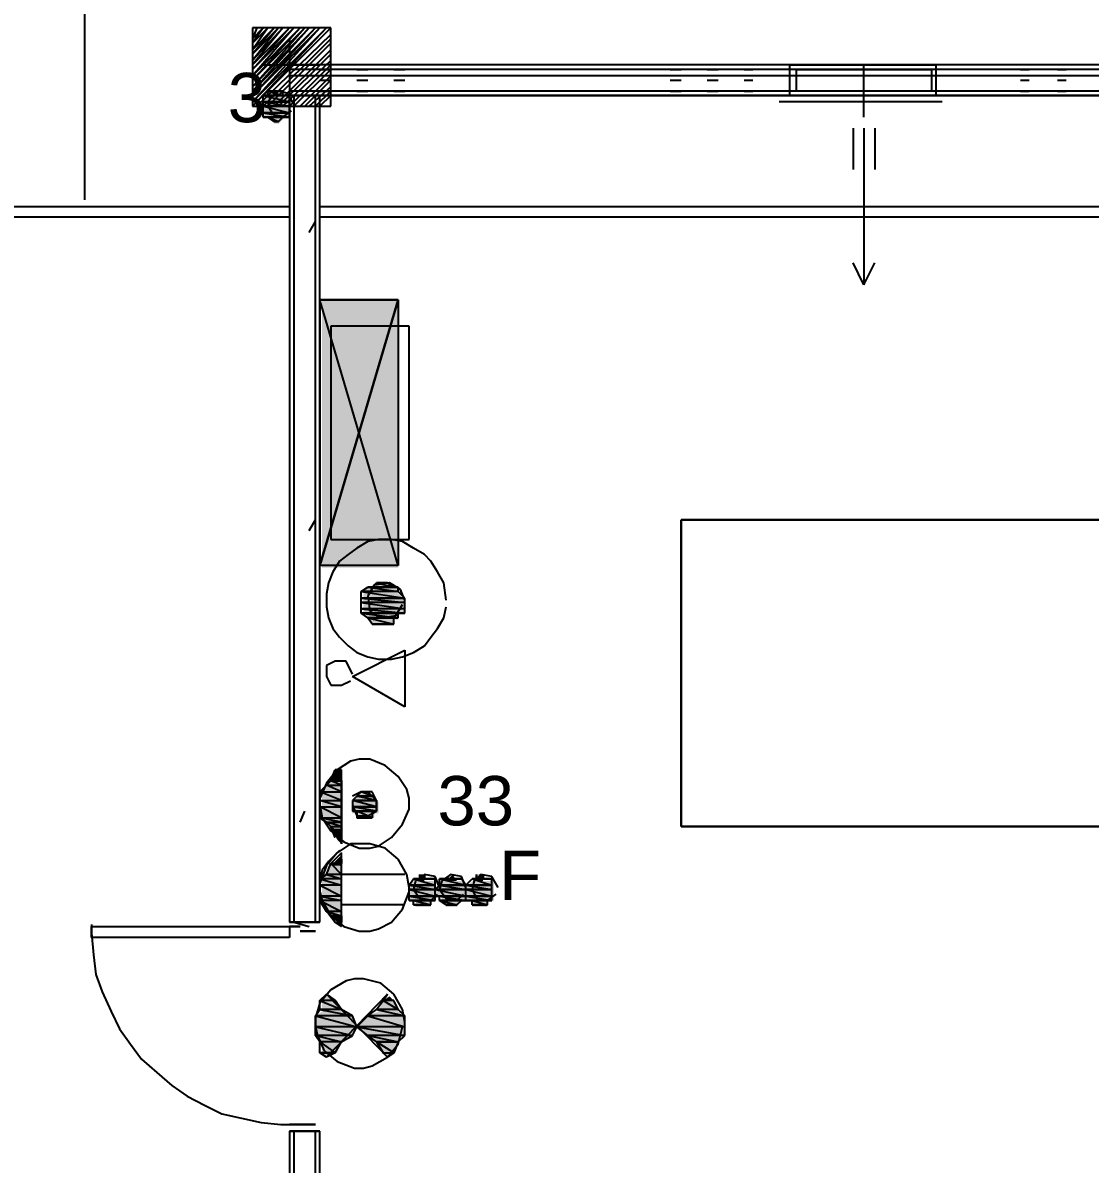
# Model space of a CAD drawing. Header units: millimetres. Extents: x 5 to 415, y 48 to 251.
# Drawn here: x 264.24 to 272.89, y 94.56 to 103.81 of the extents above; entities that cross this region are included whole.
import ezdxf

# ---------------------------------------------------------------- set-up
doc = ezdxf.new("R2010")
doc.units = ezdxf.units.MM
for name, color, linetype in [('H', 7, 'Continuous'), ('P', 7, 'Continuous'), ('T', 7, 'Continuous')]:
    doc.layers.add(name, color=color, linetype=linetype)

msp = doc.modelspace()

# ---------------------------------------------------------------- hatches: boundary and pattern name
at = {"layer": 'H', "linetype": 'Continuous'}
for points in [[(266.224, 103.205), (266.224, 103.258), (266.365, 103.258), (266.365, 103.205), (266.224, 103.205)], [(266.188, 103.17), (266.188, 103.205), (266.4, 103.205), (266.4, 103.17), (266.188, 103.17)], [(266.188, 103.135), (266.188, 103.17), (266.4, 103.17), (266.4, 103.135), (266.188, 103.135)], [(266.188, 103.082), (266.188, 103.135), (266.4, 103.135), (266.4, 103.082), (266.188, 103.082)], [(266.188, 103.046), (266.188, 103.082), (266.4, 103.082), (266.4, 103.046), (266.188, 103.046)], [(266.277, 102.993), (266.224, 103.046), (266.365, 103.046), (266.312, 102.993), (266.277, 102.993)], [(266.665, 99.395), (266.665, 101.565), (267.282, 101.565), (267.282, 99.395), (266.665, 99.395)], [(267, 99.183), (267.035, 99.236), (267.282, 99.236), (267.282, 99.183), (267, 99.183)], [(267.088, 99.236), (267.123, 99.272), (267.212, 99.272), (267.247, 99.236), (267.088, 99.236)], [(267, 99.148), (267, 99.183), (267.282, 99.183), (267.335, 99.148), (267, 99.148)], [(267, 99.095), (267, 99.148), (267.335, 99.148), (267.335, 99.095), (267, 99.095)], [(267, 99.06), (267, 99.095), (267.335, 99.095), (267.335, 99.06), (267, 99.06)], [(267, 99.025), (267, 99.06), (267.335, 99.06), (267.335, 99.025), (267, 99.025)], [(267.035, 98.972), (267, 99.025), (267.282, 99.025), (267.282, 98.972), (267.035, 98.972)], [(267.088, 98.937), (267.035, 98.972), (267.247, 98.972), (267.247, 98.937), (267.088, 98.937)], [(266.735, 97.667), (266.788, 97.755), (266.823, 97.667), (266.735, 97.667)], [(266.823, 97.667), (266.788, 97.755), (266.823, 97.755), (266.823, 97.667)], [(266.665, 97.578), (266.7, 97.631), (266.823, 97.631), (266.823, 97.578), (266.665, 97.578)], [(266.7, 97.631), (266.735, 97.667), (266.823, 97.667), (266.823, 97.631), (266.7, 97.631)], [(266.665, 97.49), (266.665, 97.578), (266.823, 97.578), (266.823, 97.49), (266.665, 97.49)], [(266.912, 97.49), (266.947, 97.543), (267.088, 97.543), (267.123, 97.49), (266.912, 97.49)], [(266.947, 97.543), (267, 97.578), (267.035, 97.578), (267.088, 97.543), (266.947, 97.543)], [(266.665, 97.455), (266.665, 97.49), (266.823, 97.49), (266.823, 97.455), (266.665, 97.455)], [(266.665, 97.367), (266.665, 97.455), (266.823, 97.455), (266.823, 97.367), (266.665, 97.367)], [(266.912, 97.455), (266.912, 97.49), (267.123, 97.49), (267.123, 97.455), (266.912, 97.455)], [(266.912, 97.402), (266.912, 97.455), (267.123, 97.455), (267.123, 97.402), (266.912, 97.402)], [(266.7, 97.331), (266.665, 97.367), (266.823, 97.367), (266.823, 97.331), (266.7, 97.331)], [(266.947, 97.367), (266.947, 97.402), (267.088, 97.402), (267.088, 97.367), (266.947, 97.367)], [(266.735, 97.278), (266.7, 97.331), (266.823, 97.331), (266.823, 97.278), (266.735, 97.278)], [(266.788, 97.19), (266.735, 97.278), (266.823, 97.278), (266.823, 97.19), (266.788, 97.19)], [(266.823, 97.155), (266.788, 97.19), (266.823, 97.19), (266.823, 97.155)], [(266.788, 97.032), (266.823, 97.067), (266.823, 97.032), (266.788, 97.032)], [(266.7, 96.908), (266.735, 96.979), (266.823, 96.979), (266.823, 96.908), (266.7, 96.908)], [(266.735, 96.979), (266.788, 97.032), (266.823, 97.032), (266.823, 96.979), (266.735, 96.979)], [(266.665, 96.855), (266.7, 96.908), (266.823, 96.908), (266.823, 96.855), (266.665, 96.855)], [(267.458, 96.855), (267.458, 96.908), (267.494, 96.908), (267.494, 96.855), (267.458, 96.855)], [(267.67, 96.855), (267.723, 96.908), (267.758, 96.855), (267.67, 96.855)], [(267.935, 96.855), (267.935, 96.908), (267.97, 96.908), (267.97, 96.855), (267.935, 96.855)], [(266.665, 96.82), (266.665, 96.855), (266.823, 96.855), (266.823, 96.82), (266.665, 96.82)], [(266.665, 96.732), (266.665, 96.82), (266.823, 96.82), (266.823, 96.732), (266.665, 96.732)], [(267.37, 96.82), (267.423, 96.855), (267.582, 96.855), (267.582, 96.82), (267.37, 96.82)], [(267.37, 96.785), (267.37, 96.82), (267.582, 96.82), (267.582, 96.785), (267.37, 96.785)], [(267.37, 96.732), (267.37, 96.785), (267.582, 96.785), (267.582, 96.732), (267.37, 96.732)], [(267.582, 96.785), (267.635, 96.82), (267.847, 96.82), (267.847, 96.785), (267.582, 96.785)], [(267.582, 96.732), (267.582, 96.785), (267.847, 96.785), (267.847, 96.732), (267.582, 96.732)], [(267.635, 96.82), (267.635, 96.855), (267.794, 96.855), (267.847, 96.82), (267.635, 96.82)], [(267.847, 96.82), (267.882, 96.855), (268.058, 96.855), (268.058, 96.82), (267.847, 96.82)], [(267.847, 96.785), (267.847, 96.82), (268.058, 96.82), (268.058, 96.785), (267.847, 96.785)], [(267.847, 96.732), (267.847, 96.785), (268.058, 96.785), (268.058, 96.732), (267.847, 96.732)], [(266.665, 96.696), (266.665, 96.732), (266.823, 96.732), (266.823, 96.696), (266.665, 96.696)], [(266.7, 96.608), (266.665, 96.696), (266.823, 96.696), (266.823, 96.608), (266.7, 96.608)], [(267.37, 96.696), (267.37, 96.732), (267.582, 96.732), (267.582, 96.696), (267.37, 96.696)], [(267.423, 96.643), (267.423, 96.696), (267.547, 96.696), (267.547, 96.643), (267.423, 96.643)], [(267.635, 96.696), (267.635, 96.732), (267.847, 96.732), (267.847, 96.696), (267.635, 96.696)], [(267.67, 96.643), (267.635, 96.696), (267.794, 96.696), (267.758, 96.643), (267.67, 96.643)], [(267.847, 96.696), (267.847, 96.732), (268.058, 96.732), (268.058, 96.696), (267.847, 96.696)], [(267.882, 96.643), (267.882, 96.696), (268.005, 96.696), (268.005, 96.643), (267.882, 96.643)], [(266.735, 96.573), (266.7, 96.608), (266.823, 96.608), (266.823, 96.573), (266.735, 96.573)], [(266.823, 96.485), (266.735, 96.573), (266.823, 96.52), (266.823, 96.485)], [(266.823, 96.52), (266.735, 96.573), (266.823, 96.573), (266.823, 96.52)], [(266.665, 95.885), (266.7, 95.92), (266.788, 95.885), (266.665, 95.885)], [(266.665, 95.797), (266.665, 95.885), (266.788, 95.885), (266.823, 95.797), (266.665, 95.797)], [(267.123, 95.797), (267.159, 95.885), (267.247, 95.885), (267.282, 95.797), (267.123, 95.797)], [(267.159, 95.885), (267.212, 95.92), (267.247, 95.885), (267.159, 95.885)], [(266.612, 95.762), (266.665, 95.797), (266.823, 95.797), (266.912, 95.762), (266.612, 95.762)], [(267.035, 95.762), (267.123, 95.797), (267.282, 95.797), (267.335, 95.762), (267.035, 95.762)], [(266.612, 95.673), (266.612, 95.762), (266.912, 95.762), (266.947, 95.673), (266.612, 95.673)], [(266.612, 95.585), (266.612, 95.673), (266.947, 95.673), (266.912, 95.585), (266.612, 95.585)], [(266.947, 95.673), (267.035, 95.762), (267.335, 95.762), (267.335, 95.673), (266.947, 95.673)], [(267.035, 95.585), (266.947, 95.673), (267.335, 95.673), (267.335, 95.585), (267.035, 95.585)], [(266.665, 95.55), (266.612, 95.585), (266.912, 95.585), (266.823, 95.55), (266.665, 95.55)], [(267.123, 95.55), (267.035, 95.585), (267.335, 95.585), (267.282, 95.55), (267.123, 95.55)], [(266.665, 95.462), (266.665, 95.55), (266.823, 95.55), (266.788, 95.462), (266.665, 95.462)], [(267.212, 95.426), (267.159, 95.462), (267.123, 95.55), (267.247, 95.462), (267.212, 95.426)], [(267.247, 95.462), (267.123, 95.55), (267.282, 95.55), (267.247, 95.462)], [(266.7, 95.426), (266.665, 95.462), (266.788, 95.462), (266.7, 95.426)]]:
    msp.add_hatch(color=256, dxfattribs=at).paths.add_polyline_path(points)

# ---------------------------------------------------------------- linework, layer by layer
at = {"layer": 'P'}
for points in [[(264.742, 102.376), (264.742, 105.128)], [(266.136, 103.77), (266.1, 103.681)], [(266.1, 103.681), (266.188, 103.77)], [(266.188, 103.77), (266.1, 103.681)], [(266.188, 103.77), (266.1, 103.646)], [(266.1, 103.646), (266.224, 103.77)], [(266.224, 103.77), (266.1, 103.646)], [(266.224, 103.77), (266.1, 103.593)], [(266.1, 103.593), (266.277, 103.77)], [(266.277, 103.77), (266.1, 103.593)], [(266.277, 103.77), (266.1, 103.558)], [(266.1, 103.558), (266.312, 103.77)], [(266.312, 103.77), (266.1, 103.558)], [(266.312, 103.77), (266.1, 103.505)], [(266.1, 103.505), (266.347, 103.77)], [(266.347, 103.77), (266.1, 103.505)], [(266.347, 103.77), (266.1, 103.47)], [(266.1, 103.47), (266.4, 103.77)], [(266.4, 103.77), (266.1, 103.47)], [(266.4, 103.77), (266.1, 103.434)], [(266.1, 103.434), (266.435, 103.77)], [(266.435, 103.77), (266.1, 103.434)], [(266.435, 103.77), (266.1, 103.382)], [(266.1, 103.382), (266.488, 103.77)], [(266.488, 103.77), (266.1, 103.382)], [(266.488, 103.77), (266.1, 103.346)], [(266.1, 103.346), (266.524, 103.77)], [(266.524, 103.77), (266.1, 103.346)], [(266.524, 103.77), (266.1, 103.293)], [(266.1, 103.293), (266.559, 103.77)], [(266.559, 103.77), (266.1, 103.293)], [(266.559, 103.77), (266.1, 103.258)], [(266.1, 103.258), (266.612, 103.77)], [(266.612, 103.77), (266.1, 103.258)], [(266.612, 103.77), (266.1, 103.223)], [(266.1, 103.223), (266.647, 103.77)], [(266.647, 103.77), (266.1, 103.223)], [(266.647, 103.77), (266.1, 103.17)], [(266.1, 103.17), (266.7, 103.77)], [(266.7, 103.77), (266.1, 103.17)], [(266.7, 103.77), (266.1, 103.135)], [(266.1, 103.135), (266.735, 103.77)], [(266.735, 103.77), (266.1, 103.135)], [(266.735, 103.77), (266.1, 103.77)], [(266.1, 103.77), (266.1, 103.135)], [(266.735, 103.135), (266.735, 103.77)], [(266.136, 103.135), (266.735, 103.717)], [(266.735, 103.717), (266.136, 103.135)], [(266.136, 103.135), (266.735, 103.717)], [(266.188, 103.135), (266.735, 103.681)], [(266.735, 103.681), (266.188, 103.135)], [(266.188, 103.135), (266.735, 103.681)], [(266.224, 103.135), (266.735, 103.646)], [(266.735, 103.646), (266.224, 103.135)], [(266.224, 103.135), (266.735, 103.646)], [(266.4, 103.681), (266.4, 103.223)], [(266.277, 103.135), (266.735, 103.593)], [(266.735, 103.593), (266.277, 103.135)], [(266.277, 103.135), (266.735, 103.593)], [(266.312, 103.135), (266.735, 103.558)], [(266.735, 103.558), (266.312, 103.135)], [(266.312, 103.135), (266.735, 103.558)], [(266.188, 103.47), (266.647, 103.47)], [(266.347, 103.135), (266.735, 103.505)], [(266.735, 103.505), (266.347, 103.135)], [(266.347, 103.135), (266.735, 103.505)], [(266.4, 103.135), (266.735, 103.47)], [(266.735, 103.47), (266.4, 103.135)], [(266.4, 103.135), (266.735, 103.47)], [(275.449, 103.47), (266.4, 103.47)], [(266.4, 103.47), (266.4, 103.382)], [(270.457, 103.47), (271.639, 103.47)], [(270.457, 103.223), (270.457, 103.47)], [(270.51, 103.47), (271.604, 103.47)], [(271.339, 103.47), (270.722, 103.47)], [(271.057, 103.046), (271.057, 103.47)], [(271.639, 103.47), (271.639, 103.223)], [(275.449, 103.434), (266.4, 103.434)], [(266.4, 103.382), (266.4, 103.258)], [(275.449, 103.382), (266.4, 103.382)], [(266.435, 103.135), (266.735, 103.434)], [(266.735, 103.434), (266.435, 103.135)], [(266.435, 103.135), (266.735, 103.434)], [(266.488, 103.135), (266.735, 103.382)], [(266.735, 103.382), (266.488, 103.135)], [(266.488, 103.135), (266.735, 103.382)], [(266.647, 103.434), (266.735, 103.434)], [(266.947, 103.434), (267.035, 103.434)], [(267.247, 103.434), (267.335, 103.434)], [(269.487, 103.434), (269.575, 103.434)], [(269.787, 103.434), (269.875, 103.434)], [(270.087, 103.434), (270.157, 103.434)], [(270.51, 103.434), (271.604, 103.434)], [(270.51, 103.258), (270.51, 103.434)], [(271.604, 103.434), (271.604, 103.258)], [(272.327, 103.434), (272.397, 103.434)], [(272.627, 103.434), (272.697, 103.434)], [(266.347, 103.258), (266.224, 103.258)], [(266.224, 103.258), (266.277, 103.258)], [(266.347, 103.258), (266.224, 103.258)], [(266.224, 103.258), (266.347, 103.223)], [(266.224, 103.258), (266.347, 103.223)], [(266.224, 103.223), (266.224, 103.258)], [(266.312, 103.258), (266.241, 103.205)], [(266.277, 103.258), (266.312, 103.258)], [(266.312, 103.258), (266.277, 103.258)], [(266.312, 103.258), (266.277, 103.258)], [(266.277, 103.258), (266.312, 103.258)], [(266.277, 103.258), (266.347, 103.258)], [(266.383, 103.24), (266.312, 103.258)], [(266.312, 103.258), (266.347, 103.258)], [(266.347, 103.258), (266.312, 103.258)], [(266.347, 103.223), (266.347, 103.258)], [(274.232, 103.258), (266.4, 103.258)], [(266.4, 103.258), (266.4, 96.52)], [(266.524, 103.135), (266.735, 103.346)], [(266.735, 103.346), (266.524, 103.135)], [(266.524, 103.135), (266.735, 103.346)], [(266.559, 103.135), (266.735, 103.293)], [(266.735, 103.293), (266.559, 103.135)], [(266.559, 103.135), (266.735, 103.293)], [(266.612, 103.135), (266.735, 103.258)], [(266.735, 103.258), (266.612, 103.135)], [(266.612, 103.135), (266.735, 103.258)], [(266.647, 103.346), (266.735, 103.346)], [(266.647, 103.258), (266.735, 103.258)], [(266.947, 103.346), (267.035, 103.346)], [(266.947, 103.258), (267.035, 103.258)], [(267.247, 103.346), (267.335, 103.346)], [(267.247, 103.258), (267.335, 103.258)], [(269.487, 103.346), (269.575, 103.346)], [(269.487, 103.258), (269.575, 103.258)], [(269.787, 103.346), (269.875, 103.346)], [(269.787, 103.258), (269.875, 103.258)], [(270.087, 103.346), (270.157, 103.346)], [(270.087, 103.258), (270.157, 103.258)], [(271.604, 103.258), (270.51, 103.258)], [(272.327, 103.346), (272.397, 103.346)], [(272.327, 103.258), (272.397, 103.258)], [(272.627, 103.346), (272.697, 103.346)], [(272.627, 103.258), (272.697, 103.258)], [(266.4, 103.223), (266.188, 103.223)], [(266.188, 103.223), (266.224, 103.223)], [(266.4, 103.223), (266.188, 103.223)], [(266.188, 103.223), (266.4, 103.223)], [(266.188, 103.223), (266.4, 103.223)], [(266.4, 103.223), (266.188, 103.223)], [(266.4, 103.223), (266.188, 103.223)], [(266.188, 103.223), (266.4, 103.17)], [(266.188, 103.223), (266.4, 103.17)], [(266.188, 103.17), (266.188, 103.223)], [(266.4, 103.17), (266.188, 103.17)], [(266.4, 103.17), (266.188, 103.17)], [(266.188, 103.17), (266.4, 103.17)], [(266.188, 103.17), (266.4, 103.17)], [(266.4, 103.17), (266.188, 103.17)], [(266.4, 103.17), (266.188, 103.17)], [(266.188, 103.17), (266.4, 103.135)], [(266.188, 103.17), (266.4, 103.135)], [(266.188, 103.135), (266.188, 103.17)], [(266.347, 103.223), (266.224, 103.223)], [(266.347, 103.223), (266.224, 103.223)], [(266.224, 103.223), (266.4, 103.223)], [(266.224, 103.223), (266.4, 103.223)], [(266.241, 103.205), (266.224, 103.135)], [(266.4, 103.223), (266.347, 103.223)], [(266.435, 103.152), (266.383, 103.24)], [(266.4, 103.223), (274.179, 103.223)], [(274.179, 103.223), (266.4, 103.223)], [(266.4, 103.223), (266.4, 103.223)], [(266.4, 103.223), (266.4, 103.223)], [(266.4, 103.17), (266.4, 103.223)], [(266.4, 103.17), (266.4, 103.17)], [(266.4, 103.17), (266.4, 103.17)], [(266.4, 103.135), (266.4, 103.17)], [(266.435, 103.223), (266.435, 96.52)], [(266.435, 103.223), (266.435, 96.52)], [(266.435, 103.17), (266.435, 103.082)], [(266.612, 96.52), (266.612, 103.223)], [(266.647, 103.135), (266.735, 103.223)], [(266.735, 103.223), (266.647, 103.135)], [(266.647, 103.135), (266.735, 103.223)], [(266.647, 96.52), (266.647, 103.223)], [(266.647, 96.52), (266.647, 103.223)], [(266.647, 103.082), (266.647, 103.17)], [(271.692, 103.223), (270.369, 103.223)], [(271.692, 103.17), (270.369, 103.17)], [(271.639, 103.223), (270.457, 103.223)], [(266.1, 103.135), (266.735, 103.135)], [(266.4, 103.135), (266.188, 103.135)], [(266.4, 103.135), (266.188, 103.135)], [(266.188, 103.135), (266.4, 103.135)], [(266.188, 103.135), (266.4, 103.135)], [(266.4, 103.135), (266.188, 103.135)], [(266.4, 103.135), (266.188, 103.135)], [(266.188, 103.135), (266.4, 103.082)], [(266.188, 103.135), (266.4, 103.082)], [(266.188, 103.082), (266.188, 103.135)], [(266.4, 103.082), (266.188, 103.082)], [(266.4, 103.082), (266.188, 103.082)], [(266.188, 103.082), (266.4, 103.082)], [(266.188, 103.082), (266.4, 103.082)], [(266.4, 103.082), (266.188, 103.082)], [(266.4, 103.082), (266.188, 103.082)], [(266.188, 103.082), (266.4, 103.046)], [(266.188, 103.082), (266.4, 103.046)], [(266.188, 103.046), (266.188, 103.082)], [(266.224, 103.135), (266.277, 103.064)], [(266.347, 103.046), (266.418, 103.099)], [(266.4, 103.135), (266.4, 103.135)], [(266.4, 103.135), (266.4, 103.135)], [(266.4, 103.082), (266.4, 103.135)], [(266.4, 103.082), (266.4, 103.082)], [(266.4, 103.082), (266.4, 103.082)], [(266.4, 103.046), (266.4, 103.082)], [(266.4, 103.046), (266.188, 103.046)], [(266.4, 103.046), (266.188, 103.046)], [(266.188, 103.046), (266.347, 103.046)], [(266.188, 103.046), (266.347, 103.046)], [(266.224, 103.046), (266.188, 103.046)], [(266.347, 103.046), (266.224, 103.046)], [(266.347, 103.046), (266.224, 103.046)], [(266.224, 103.046), (266.347, 103.046)], [(266.224, 103.046), (266.347, 103.046)], [(266.347, 103.046), (266.224, 103.046)], [(266.347, 103.046), (266.224, 103.046)], [(266.224, 103.046), (266.312, 103.011)], [(266.224, 103.046), (266.312, 103.011)], [(266.277, 103.011), (266.224, 103.046)], [(266.277, 103.064), (266.347, 103.046)], [(266.312, 103.011), (266.277, 103.011)], [(266.277, 103.011), (266.312, 103.011)], [(266.312, 103.011), (266.277, 103.011)], [(266.312, 103.011), (266.347, 103.046)], [(266.312, 103.011), (266.312, 103.011)], [(266.312, 103.011), (266.312, 103.011)], [(266.347, 103.046), (266.4, 103.046)], [(266.347, 103.046), (266.347, 103.046)], [(266.347, 103.046), (266.347, 103.046)], [(270.969, 102.958), (270.969, 102.623)], [(271.057, 102.958), (271.057, 101.688)], [(271.145, 102.958), (271.145, 102.623)], [(263.102, 102.323), (266.4, 102.323)], [(266.647, 102.323), (275.449, 102.323)], [(266.4, 102.235), (263.102, 102.235)], [(266.559, 102.112), (266.612, 102.2)], [(275.449, 102.235), (266.647, 102.235)], [(271.057, 101.688), (270.969, 101.865)], [(271.057, 101.688), (271.145, 101.865)], [(266.647, 99.413), (267.282, 101.565)], [(267.282, 99.413), (266.647, 101.565)], [(267.282, 101.565), (266.647, 99.413)], [(266.647, 99.413), (267.282, 101.565)], [(266.647, 99.413), (266.647, 101.565)], [(266.647, 101.565), (267.282, 101.565)], [(266.647, 101.565), (266.647, 99.413)], [(266.647, 99.413), (267.282, 101.565)], [(267.282, 101.565), (266.647, 101.565)], [(266.647, 99.413), (267.282, 101.565)], [(266.647, 99.413), (266.647, 101.565)], [(266.647, 101.565), (267.282, 101.565)], [(267.282, 101.565), (267.282, 99.413)], [(267.282, 101.565), (267.282, 99.413)], [(267.282, 101.565), (267.282, 99.413)], [(267.282, 101.565), (267.282, 99.413)], [(267.37, 101.353), (266.735, 101.353)], [(266.735, 101.353), (266.735, 99.624)], [(267.37, 99.624), (267.37, 101.353)], [(266.559, 99.695), (266.612, 99.783)], [(347.345, 99.783), (269.575, 99.783)], [(269.575, 99.783), (269.575, 97.296)], [(269.575, 97.296), (269.575, 99.783)], [(269.575, 99.783), (347.345, 99.783)], [(347.345, 99.783), (269.575, 99.783)], [(269.575, 99.783), (269.575, 97.296)], [(266.735, 99.624), (267.37, 99.624)], [(267.035, 99.607), (266.947, 99.554)], [(267.123, 99.624), (267.035, 99.607)], [(267.229, 99.624), (267.123, 99.624)], [(267.317, 99.607), (267.229, 99.624)], [(267.406, 99.554), (267.317, 99.607)], [(266.876, 99.501), (266.806, 99.448)], [(266.947, 99.554), (266.876, 99.501)], [(267.494, 99.501), (267.406, 99.554)], [(267.547, 99.448), (267.494, 99.501)], [(267.282, 99.413), (266.647, 99.413)], [(267.282, 99.413), (266.647, 99.413)], [(267.282, 99.413), (266.647, 99.413)], [(266.806, 99.448), (266.753, 99.36)], [(267.6, 99.36), (267.547, 99.448)], [(266.753, 99.36), (266.718, 99.272)], [(267.653, 99.272), (267.6, 99.36)], [(266.718, 99.272), (266.7, 99.183)], [(266.982, 99.201), (267.035, 99.236)], [(267.282, 99.201), (266.982, 99.201)], [(267.282, 99.201), (266.982, 99.201)], [(266.982, 99.201), (267.335, 99.148)], [(266.982, 99.201), (267.335, 99.148)], [(266.982, 99.148), (266.982, 99.201)], [(267.088, 99.254), (267.035, 99.166)], [(267.07, 99.236), (267.035, 99.236)], [(267.035, 99.236), (267.247, 99.236)], [(267.282, 99.236), (267.035, 99.236)], [(267.035, 99.236), (267.282, 99.236)], [(267.282, 99.236), (267.035, 99.236)], [(267.035, 99.236), (267.247, 99.236)], [(267.282, 99.236), (267.035, 99.236)], [(267.035, 99.236), (267.282, 99.201)], [(267.035, 99.236), (267.282, 99.201)], [(267.07, 99.236), (267.106, 99.272)], [(267.247, 99.236), (267.07, 99.236)], [(267.247, 99.236), (267.07, 99.236)], [(267.07, 99.236), (267.247, 99.236)], [(267.247, 99.236), (267.07, 99.236)], [(267.212, 99.272), (267.088, 99.254)], [(267.194, 99.272), (267.106, 99.272)], [(267.106, 99.272), (267.194, 99.272)], [(267.194, 99.272), (267.106, 99.272)], [(267.106, 99.272), (267.159, 99.272)], [(267.194, 99.272), (267.106, 99.272)], [(267.106, 99.272), (267.247, 99.236)], [(267.106, 99.272), (267.247, 99.236)], [(267.159, 99.272), (267.194, 99.272)], [(267.247, 99.236), (267.194, 99.272)], [(267.3, 99.219), (267.212, 99.272)], [(267.247, 99.236), (267.247, 99.236)], [(267.247, 99.236), (267.282, 99.236)], [(267.282, 99.201), (267.282, 99.236)], [(267.335, 99.148), (267.282, 99.201)], [(267.335, 99.131), (267.3, 99.219)], [(267.67, 99.131), (267.653, 99.272)], [(266.7, 99.183), (266.7, 99.078)], [(267.335, 99.148), (266.982, 99.148)], [(267.335, 99.148), (266.982, 99.148)], [(266.982, 99.148), (267.335, 99.148)], [(266.982, 99.148), (267.335, 99.148)], [(267.335, 99.148), (266.982, 99.148)], [(267.335, 99.148), (266.982, 99.148)], [(266.982, 99.148), (267.335, 99.113)], [(266.982, 99.148), (267.335, 99.113)], [(266.982, 99.113), (266.982, 99.148)], [(267.335, 99.113), (266.982, 99.113)], [(267.335, 99.113), (266.982, 99.113)], [(266.982, 99.113), (267.335, 99.06)], [(266.982, 99.113), (267.335, 99.06)], [(266.982, 99.06), (266.982, 99.113)], [(267.035, 99.166), (267.053, 99.042)], [(267.264, 99.007), (267.317, 99.095)], [(267.335, 99.148), (267.335, 99.148)], [(267.335, 99.148), (267.335, 99.148)], [(267.335, 99.113), (267.335, 99.148)], [(267.335, 99.06), (267.335, 99.113)], [(266.7, 99.078), (266.718, 98.989)], [(267.335, 99.06), (266.982, 99.06)], [(267.335, 99.06), (266.982, 99.06)], [(266.982, 99.06), (267.335, 99.025)], [(266.982, 99.06), (267.335, 99.025)], [(266.982, 99.025), (266.982, 99.06)], [(267.335, 99.025), (266.982, 99.025)], [(267.282, 99.025), (266.982, 99.025)], [(266.982, 99.025), (267.282, 99.025)], [(267.282, 99.025), (266.982, 99.025)], [(266.982, 99.025), (267.335, 99.025)], [(267.282, 99.025), (266.982, 99.025)], [(266.982, 99.025), (267.282, 98.989)], [(266.982, 99.025), (267.282, 98.989)], [(267.035, 98.989), (266.982, 99.025)], [(267.053, 99.042), (267.141, 98.989)], [(267.141, 98.989), (267.264, 99.007)], [(267.335, 99.025), (267.282, 99.025)], [(267.282, 98.989), (267.282, 99.025)], [(267.335, 99.025), (267.335, 99.06)], [(267.653, 98.989), (267.67, 99.078)], [(266.718, 98.989), (266.753, 98.901)], [(267.282, 98.989), (267.035, 98.989)], [(267.247, 98.989), (267.035, 98.989)], [(267.035, 98.989), (267.247, 98.989)], [(267.247, 98.989), (267.035, 98.989)], [(267.035, 98.989), (267.282, 98.989)], [(267.247, 98.989), (267.035, 98.989)], [(267.035, 98.989), (267.247, 98.937)], [(267.035, 98.989), (267.247, 98.937)], [(267.07, 98.937), (267.035, 98.989)], [(267.247, 98.937), (267.07, 98.937)], [(267.247, 98.937), (267.07, 98.937)], [(267.07, 98.937), (267.194, 98.937)], [(267.07, 98.937), (267.194, 98.937)], [(267.106, 98.937), (267.07, 98.937)], [(267.194, 98.937), (267.106, 98.937)], [(267.159, 98.937), (267.106, 98.937)], [(267.106, 98.937), (267.159, 98.937)], [(267.159, 98.937), (267.194, 98.937)], [(267.194, 98.937), (267.159, 98.937)], [(267.194, 98.937), (267.247, 98.937)], [(267.282, 98.989), (267.247, 98.989)], [(267.247, 98.937), (267.247, 98.989)], [(267.6, 98.901), (267.653, 98.989)], [(266.753, 98.901), (266.806, 98.831)], [(266.806, 98.831), (266.876, 98.76)], [(267.494, 98.76), (267.547, 98.831)], [(267.547, 98.831), (267.6, 98.901)], [(266.876, 98.76), (266.947, 98.707)], [(266.912, 98.513), (267.335, 98.725)], [(267.335, 98.725), (267.335, 98.266)], [(267.406, 98.707), (267.494, 98.76)], [(266.771, 98.637), (266.7, 98.601)], [(266.859, 98.637), (266.771, 98.637)], [(266.912, 98.531), (266.859, 98.637)], [(266.947, 98.707), (267.035, 98.672)], [(267.035, 98.672), (267.123, 98.654)], [(267.123, 98.654), (267.229, 98.654)], [(267.229, 98.654), (267.317, 98.672)], [(267.317, 98.672), (267.406, 98.707)], [(266.7, 98.601), (266.7, 98.513)], [(266.7, 98.513), (266.735, 98.443)], [(266.823, 98.443), (266.894, 98.478)], [(267.335, 98.266), (266.912, 98.513)], [(266.735, 98.443), (266.823, 98.443)], [(266.894, 97.825), (266.788, 97.755)], [(266.965, 97.843), (266.894, 97.825)], [(267.053, 97.843), (266.965, 97.843)], [(267.176, 97.79), (267.053, 97.843)], [(266.788, 97.755), (266.7, 97.649)], [(266.735, 97.667), (266.771, 97.755)], [(266.771, 97.755), (266.823, 97.755)], [(266.823, 97.755), (266.771, 97.755)], [(266.771, 97.755), (266.823, 97.667)], [(266.823, 97.667), (266.771, 97.755)], [(266.771, 97.755), (266.823, 97.667)], [(266.823, 97.155), (266.823, 97.755)], [(267.282, 97.702), (267.176, 97.79)], [(266.7, 97.649), (266.647, 97.525)], [(266.7, 97.631), (266.647, 97.578)], [(266.735, 97.667), (266.7, 97.631)], [(266.823, 97.578), (266.7, 97.631)], [(266.823, 97.578), (266.7, 97.631)], [(266.7, 97.631), (266.823, 97.631)], [(266.7, 97.631), (266.823, 97.631)], [(266.823, 97.631), (266.735, 97.667)], [(266.823, 97.631), (266.735, 97.667)], [(266.735, 97.667), (266.823, 97.667)], [(266.823, 97.667), (266.735, 97.667)], [(266.823, 97.667), (266.823, 97.631)], [(266.823, 97.631), (266.823, 97.578)], [(267.353, 97.596), (267.282, 97.702)], [(266.823, 97.508), (266.647, 97.578)], [(266.647, 97.578), (266.647, 97.508)], [(266.823, 97.508), (266.647, 97.578)], [(266.647, 97.578), (266.823, 97.578)], [(266.647, 97.578), (266.823, 97.578)], [(266.823, 97.578), (266.823, 97.508)], [(266.982, 97.578), (266.912, 97.543)], [(266.947, 97.543), (266.912, 97.508)], [(266.982, 97.578), (266.947, 97.543)], [(267.106, 97.508), (266.947, 97.543)], [(267.106, 97.508), (266.947, 97.543)], [(266.947, 97.543), (267.07, 97.543)], [(266.947, 97.543), (267.07, 97.543)], [(267.07, 97.543), (266.947, 97.543)], [(266.947, 97.543), (266.947, 97.543)], [(267.07, 97.543), (266.947, 97.543)], [(266.947, 97.543), (266.947, 97.543)], [(266.947, 97.543), (267.07, 97.543)], [(266.947, 97.543), (267.07, 97.543)], [(267.07, 97.543), (266.947, 97.543)], [(266.947, 97.543), (267.07, 97.543)], [(267.07, 97.543), (266.947, 97.543)], [(266.947, 97.543), (266.947, 97.543)], [(266.947, 97.543), (267.07, 97.543)], [(267.07, 97.543), (266.982, 97.578)], [(267.07, 97.543), (266.982, 97.578)], [(266.982, 97.578), (267.035, 97.578)], [(266.982, 97.578), (266.982, 97.578)], [(266.982, 97.578), (266.982, 97.578)], [(267.035, 97.578), (266.982, 97.578)], [(266.982, 97.578), (267.035, 97.578)], [(266.982, 97.578), (267.035, 97.578)], [(267.035, 97.578), (266.982, 97.578)], [(267.07, 97.578), (266.982, 97.578)], [(267.035, 97.578), (267.07, 97.543)], [(267.106, 97.508), (267.07, 97.578)], [(267.07, 97.543), (267.106, 97.508)], [(267.37, 97.525), (267.353, 97.596)], [(267.37, 97.437), (267.37, 97.525)], [(266.823, 97.455), (266.647, 97.508)], [(266.647, 97.508), (266.647, 97.455)], [(266.823, 97.455), (266.647, 97.508)], [(266.647, 97.508), (266.823, 97.508)], [(266.647, 97.508), (266.823, 97.508)], [(266.647, 97.473), (266.665, 97.367)], [(266.823, 97.367), (266.647, 97.455)], [(266.647, 97.455), (266.647, 97.367)], [(266.823, 97.367), (266.647, 97.455)], [(266.647, 97.455), (266.823, 97.455)], [(266.647, 97.455), (266.823, 97.455)], [(266.823, 97.508), (266.823, 97.455)], [(266.823, 97.455), (266.823, 97.367)], [(267.106, 97.455), (266.912, 97.508)], [(266.912, 97.508), (266.912, 97.455)], [(267.106, 97.455), (266.912, 97.508)], [(266.912, 97.508), (267.106, 97.508)], [(266.912, 97.508), (267.106, 97.508)], [(267.106, 97.508), (266.912, 97.508)], [(266.912, 97.508), (266.912, 97.508)], [(267.106, 97.508), (266.912, 97.508)], [(266.912, 97.508), (266.912, 97.508)], [(266.912, 97.508), (267.106, 97.508)], [(266.912, 97.508), (267.106, 97.508)], [(267.106, 97.508), (266.912, 97.508)], [(266.912, 97.508), (267.106, 97.508)], [(267.106, 97.508), (266.912, 97.508)], [(266.912, 97.508), (266.912, 97.508)], [(266.912, 97.508), (267.106, 97.508)], [(266.912, 97.473), (266.947, 97.384)], [(267.106, 97.42), (266.912, 97.455)], [(266.912, 97.455), (266.912, 97.42)], [(267.106, 97.42), (266.912, 97.455)], [(266.912, 97.455), (267.106, 97.455)], [(266.912, 97.455), (267.106, 97.455)], [(267.106, 97.455), (266.912, 97.455)], [(266.912, 97.455), (266.912, 97.455)], [(267.106, 97.455), (266.912, 97.455)], [(266.912, 97.455), (266.912, 97.455)], [(266.912, 97.455), (267.106, 97.455)], [(266.912, 97.455), (267.106, 97.455)], [(267.106, 97.508), (267.106, 97.455)], [(267.106, 97.42), (267.106, 97.508)], [(267.106, 97.455), (267.106, 97.42)], [(267.317, 97.314), (267.37, 97.437)], [(266.488, 97.331), (266.524, 97.42)], [(266.823, 97.331), (266.647, 97.367)], [(266.647, 97.367), (266.7, 97.331)], [(266.823, 97.331), (266.647, 97.367)], [(266.647, 97.367), (266.823, 97.367)], [(266.647, 97.367), (266.823, 97.367)], [(266.665, 97.367), (266.735, 97.261)], [(266.823, 97.367), (266.823, 97.331)], [(267.07, 97.42), (266.912, 97.42)], [(266.912, 97.42), (266.947, 97.42)], [(267.07, 97.42), (266.912, 97.42)], [(266.912, 97.42), (267.106, 97.42)], [(266.912, 97.42), (267.106, 97.42)], [(267.07, 97.367), (266.947, 97.42)], [(266.947, 97.42), (266.947, 97.367)], [(267.07, 97.367), (266.947, 97.42)], [(266.947, 97.42), (267.07, 97.42)], [(266.947, 97.42), (267.07, 97.42)], [(267.07, 97.42), (266.947, 97.42)], [(266.947, 97.42), (266.947, 97.42)], [(267.07, 97.42), (266.947, 97.42)], [(266.947, 97.42), (266.947, 97.42)], [(266.947, 97.42), (267.07, 97.42)], [(266.947, 97.42), (267.07, 97.42)], [(266.947, 97.384), (267.035, 97.384)], [(266.982, 97.367), (266.947, 97.367)], [(266.947, 97.367), (266.982, 97.367)], [(267.035, 97.367), (266.947, 97.367)], [(266.947, 97.367), (267.07, 97.367)], [(266.947, 97.367), (267.07, 97.367)], [(267.035, 97.367), (266.982, 97.367)], [(266.982, 97.367), (267.035, 97.367)], [(267.035, 97.367), (266.982, 97.367)], [(266.982, 97.367), (267.035, 97.367)], [(266.982, 97.367), (267.035, 97.367)], [(267.035, 97.367), (266.982, 97.367)], [(267.035, 97.384), (267.106, 97.42)], [(267.07, 97.367), (267.035, 97.367)], [(267.07, 97.42), (267.07, 97.367)], [(267.106, 97.42), (267.07, 97.42)], [(266.823, 97.296), (266.7, 97.331)], [(266.7, 97.331), (266.735, 97.296)], [(266.823, 97.296), (266.7, 97.331)], [(266.7, 97.331), (266.823, 97.331)], [(266.7, 97.331), (266.823, 97.331)], [(266.771, 97.208), (266.735, 97.296)], [(266.735, 97.296), (266.771, 97.208)], [(266.823, 97.208), (266.735, 97.296)], [(266.735, 97.296), (266.823, 97.296)], [(266.735, 97.296), (266.823, 97.296)], [(266.735, 97.261), (266.841, 97.173)], [(266.823, 97.331), (266.823, 97.296)], [(266.823, 97.296), (266.823, 97.208)], [(267.229, 97.208), (267.317, 97.314)], [(269.575, 97.296), (347.345, 97.296)], [(347.345, 97.296), (269.575, 97.296)], [(269.575, 97.296), (347.345, 97.296)], [(266.894, 97.155), (266.788, 97.084)], [(266.894, 97.155), (266.788, 97.084)], [(266.823, 97.155), (266.823, 97.208)], [(266.823, 97.208), (266.823, 97.155)], [(266.841, 97.173), (266.965, 97.12)], [(266.965, 97.155), (266.894, 97.155)], [(266.965, 97.155), (266.894, 97.155)], [(267.053, 97.155), (266.965, 97.155)], [(267.053, 97.155), (266.965, 97.155)], [(267.176, 97.12), (267.053, 97.155)], [(267.176, 97.12), (267.053, 97.155)], [(267.123, 97.137), (267.229, 97.208)], [(266.788, 97.084), (266.7, 96.979)], [(266.788, 97.084), (266.7, 96.979)], [(266.806, 97.102), (266.718, 97.014)], [(266.823, 97.084), (266.771, 97.032)], [(266.771, 97.032), (266.823, 97.084)], [(266.823, 96.485), (266.823, 97.084)], [(266.965, 97.12), (267.053, 97.12)], [(267.053, 97.12), (267.123, 97.137)], [(267.282, 97.032), (267.176, 97.12)], [(267.282, 97.032), (267.176, 97.12)], [(266.7, 96.979), (266.647, 96.838)], [(266.7, 96.979), (266.647, 96.838)], [(266.718, 97.014), (266.665, 96.943)], [(266.7, 96.908), (266.735, 96.996)], [(266.771, 97.032), (266.735, 96.996)], [(266.735, 96.996), (266.771, 97.032)], [(266.823, 96.996), (266.735, 96.996)], [(266.735, 96.996), (266.823, 96.908)], [(266.735, 96.996), (266.823, 96.908)], [(266.823, 97.032), (266.823, 96.996)], [(266.823, 96.996), (266.823, 97.032)], [(266.823, 96.908), (266.823, 96.996)], [(267.353, 96.908), (267.282, 97.032)], [(267.353, 96.908), (267.282, 97.032)], [(266.665, 96.943), (266.647, 96.855)], [(266.647, 96.873), (266.7, 96.908)], [(266.823, 96.908), (266.7, 96.908)], [(266.823, 96.908), (266.7, 96.908)], [(266.7, 96.908), (266.823, 96.873)], [(266.7, 96.908), (266.823, 96.873)], [(267.335, 96.908), (266.823, 96.908)], [(266.823, 96.873), (266.823, 96.908)], [(267.37, 96.802), (267.353, 96.908)], [(267.37, 96.802), (267.353, 96.908)], [(267.494, 96.908), (267.423, 96.855)], [(267.458, 96.908), (267.458, 96.873)], [(267.458, 96.873), (267.458, 96.908)], [(267.582, 96.89), (267.494, 96.908)], [(267.494, 96.908), (267.494, 96.873)], [(267.494, 96.873), (267.494, 96.908)], [(267.617, 96.802), (267.582, 96.89)], [(267.705, 96.908), (267.635, 96.855)], [(267.705, 96.908), (267.67, 96.873)], [(267.67, 96.873), (267.705, 96.908)], [(267.794, 96.89), (267.705, 96.908)], [(267.829, 96.802), (267.794, 96.89)], [(267.952, 96.908), (267.899, 96.855)], [(267.917, 96.908), (267.917, 96.873)], [(267.917, 96.873), (267.917, 96.908)], [(268.041, 96.89), (267.952, 96.908)], [(267.97, 96.908), (267.97, 96.873)], [(267.97, 96.873), (267.97, 96.908)], [(268.093, 96.802), (268.041, 96.89)], [(266.823, 96.873), (266.647, 96.873)], [(266.823, 96.873), (266.647, 96.873)], [(266.647, 96.873), (266.823, 96.82)], [(266.647, 96.873), (266.823, 96.82)], [(266.647, 96.82), (266.647, 96.873)], [(266.647, 96.855), (266.647, 96.767)], [(266.647, 96.838), (266.647, 96.767)], [(266.647, 96.838), (266.647, 96.767)], [(266.823, 96.82), (266.647, 96.82)], [(266.823, 96.82), (266.647, 96.82)], [(266.647, 96.82), (266.823, 96.732)], [(266.647, 96.82), (266.823, 96.732)], [(266.647, 96.732), (266.647, 96.82)], [(266.823, 96.82), (266.823, 96.873)], [(266.823, 96.732), (266.823, 96.82)], [(267.37, 96.82), (267.406, 96.873)], [(267.582, 96.82), (267.37, 96.82)], [(267.582, 96.82), (267.37, 96.82)], [(267.37, 96.82), (267.582, 96.82)], [(267.37, 96.82), (267.582, 96.82)], [(267.582, 96.82), (267.37, 96.82)], [(267.582, 96.82), (267.37, 96.82)], [(267.37, 96.82), (267.582, 96.785)], [(267.37, 96.82), (267.582, 96.785)], [(267.37, 96.785), (267.37, 96.82)], [(267.582, 96.785), (267.37, 96.785)], [(267.582, 96.785), (267.37, 96.785)], [(267.37, 96.785), (267.582, 96.785)], [(267.37, 96.785), (267.582, 96.785)], [(267.582, 96.785), (267.37, 96.785)], [(267.582, 96.785), (267.37, 96.785)], [(267.37, 96.785), (267.582, 96.732)], [(267.37, 96.785), (267.582, 96.732)], [(267.37, 96.732), (267.37, 96.785)], [(267.547, 96.873), (267.406, 96.873)], [(267.406, 96.873), (267.458, 96.873)], [(267.547, 96.873), (267.406, 96.873)], [(267.406, 96.873), (267.547, 96.873)], [(267.406, 96.873), (267.547, 96.873)], [(267.547, 96.873), (267.406, 96.873)], [(267.582, 96.873), (267.406, 96.873)], [(267.406, 96.873), (267.582, 96.873)], [(267.582, 96.873), (267.406, 96.873)], [(267.406, 96.873), (267.547, 96.873)], [(267.582, 96.873), (267.406, 96.873)], [(267.406, 96.873), (267.582, 96.82)], [(267.406, 96.873), (267.582, 96.82)], [(267.423, 96.855), (267.406, 96.785)], [(267.406, 96.785), (267.458, 96.714)], [(267.458, 96.873), (267.547, 96.873)], [(267.494, 96.873), (267.547, 96.873)], [(267.547, 96.873), (267.494, 96.873)], [(267.547, 96.873), (267.547, 96.873)], [(267.547, 96.873), (267.547, 96.873)], [(267.547, 96.873), (267.582, 96.873)], [(267.582, 96.82), (267.582, 96.873)], [(267.582, 96.82), (267.582, 96.82)], [(267.582, 96.82), (267.582, 96.82)], [(267.582, 96.785), (267.582, 96.82)], [(267.582, 96.785), (267.617, 96.82)], [(267.582, 96.785), (267.582, 96.785)], [(267.582, 96.785), (267.582, 96.785)], [(267.582, 96.732), (267.582, 96.785)], [(267.829, 96.785), (267.582, 96.785)], [(267.829, 96.785), (267.582, 96.785)], [(267.582, 96.785), (267.829, 96.785)], [(267.582, 96.785), (267.829, 96.785)], [(267.829, 96.785), (267.582, 96.785)], [(267.829, 96.785), (267.582, 96.785)], [(267.582, 96.785), (267.829, 96.732)], [(267.582, 96.785), (267.829, 96.732)], [(267.582, 96.732), (267.582, 96.785)], [(267.794, 96.873), (267.617, 96.873)], [(267.617, 96.873), (267.67, 96.873)], [(267.794, 96.873), (267.617, 96.873)], [(267.617, 96.873), (267.794, 96.873)], [(267.617, 96.873), (267.794, 96.873)], [(267.794, 96.873), (267.617, 96.873)], [(267.794, 96.873), (267.617, 96.873)], [(267.617, 96.873), (267.829, 96.82)], [(267.617, 96.873), (267.829, 96.82)], [(267.617, 96.82), (267.617, 96.873)], [(267.635, 96.855), (267.617, 96.785)], [(267.829, 96.82), (267.617, 96.82)], [(267.829, 96.82), (267.617, 96.82)], [(267.617, 96.82), (267.829, 96.82)], [(267.617, 96.82), (267.829, 96.82)], [(267.829, 96.82), (267.617, 96.82)], [(267.829, 96.82), (267.617, 96.82)], [(267.617, 96.82), (267.829, 96.785)], [(267.617, 96.82), (267.829, 96.785)], [(267.617, 96.785), (267.67, 96.714)], [(267.758, 96.873), (267.67, 96.873)], [(267.67, 96.873), (267.758, 96.873)], [(267.67, 96.873), (267.758, 96.873)], [(267.758, 96.873), (267.67, 96.873)], [(267.758, 96.873), (267.67, 96.873)], [(267.67, 96.873), (267.794, 96.873)], [(267.67, 96.873), (267.794, 96.873)], [(267.758, 96.873), (267.758, 96.873)], [(267.758, 96.873), (267.758, 96.873)], [(267.758, 96.873), (267.758, 96.873)], [(267.758, 96.873), (267.758, 96.873)], [(267.794, 96.873), (267.758, 96.873)], [(267.794, 96.873), (267.794, 96.873)], [(267.794, 96.873), (267.794, 96.873)], [(267.829, 96.82), (267.794, 96.873)], [(267.829, 96.82), (267.882, 96.873)], [(267.829, 96.82), (267.829, 96.82)], [(267.829, 96.82), (267.829, 96.82)], [(267.829, 96.785), (267.829, 96.82)], [(268.041, 96.82), (267.829, 96.82)], [(268.041, 96.82), (267.829, 96.82)], [(267.829, 96.82), (268.041, 96.82)], [(267.829, 96.82), (268.041, 96.82)], [(268.041, 96.82), (267.829, 96.82)], [(268.041, 96.82), (267.829, 96.82)], [(267.829, 96.82), (268.041, 96.785)], [(267.829, 96.82), (268.041, 96.785)], [(267.829, 96.785), (267.829, 96.82)], [(267.829, 96.785), (267.829, 96.785)], [(267.829, 96.785), (267.829, 96.785)], [(267.829, 96.732), (267.829, 96.785)], [(268.041, 96.785), (267.829, 96.785)], [(268.041, 96.785), (267.829, 96.785)], [(267.829, 96.785), (268.041, 96.785)], [(267.829, 96.785), (268.041, 96.785)], [(268.041, 96.785), (267.829, 96.785)], [(268.041, 96.785), (267.829, 96.785)], [(267.829, 96.785), (268.041, 96.732)], [(267.829, 96.785), (268.041, 96.732)], [(267.829, 96.732), (267.829, 96.785)], [(268.005, 96.873), (267.882, 96.873)], [(267.882, 96.873), (267.917, 96.873)], [(268.005, 96.873), (267.882, 96.873)], [(267.882, 96.873), (268.005, 96.873)], [(267.882, 96.873), (268.005, 96.873)], [(268.005, 96.873), (267.882, 96.873)], [(268.041, 96.873), (267.882, 96.873)], [(267.882, 96.873), (268.041, 96.873)], [(268.041, 96.873), (267.882, 96.873)], [(267.882, 96.873), (268.005, 96.873)], [(268.041, 96.873), (267.882, 96.873)], [(267.882, 96.873), (268.041, 96.82)], [(267.882, 96.873), (268.041, 96.82)], [(267.899, 96.855), (267.882, 96.785)], [(267.882, 96.785), (267.917, 96.714)], [(267.917, 96.873), (268.005, 96.873)], [(267.97, 96.873), (268.005, 96.873)], [(268.005, 96.873), (267.97, 96.873)], [(268.005, 96.873), (268.005, 96.873)], [(268.005, 96.873), (268.005, 96.873)], [(268.005, 96.873), (268.041, 96.873)], [(268.041, 96.82), (268.041, 96.873)], [(268.041, 96.82), (268.041, 96.82)], [(268.041, 96.82), (268.041, 96.82)], [(268.041, 96.785), (268.041, 96.82)], [(268.041, 96.785), (268.041, 96.785)], [(268.041, 96.785), (268.041, 96.785)], [(268.041, 96.732), (268.041, 96.785)], [(266.647, 96.767), (266.665, 96.696)], [(266.647, 96.767), (266.665, 96.696)], [(266.647, 96.767), (266.665, 96.679)], [(266.823, 96.732), (266.647, 96.732)], [(266.823, 96.732), (266.647, 96.732)], [(266.647, 96.732), (266.823, 96.696)], [(266.647, 96.732), (266.823, 96.696)], [(266.647, 96.696), (266.647, 96.732)], [(266.823, 96.696), (266.647, 96.696)], [(266.823, 96.696), (266.647, 96.696)], [(266.647, 96.696), (266.823, 96.608)], [(266.647, 96.696), (266.823, 96.608)], [(266.7, 96.608), (266.647, 96.696)], [(266.665, 96.696), (266.735, 96.573)], [(266.665, 96.696), (266.735, 96.573)], [(266.823, 96.696), (266.823, 96.732)], [(266.823, 96.608), (266.823, 96.696)], [(267.317, 96.626), (267.37, 96.767)], [(267.317, 96.626), (267.37, 96.767)], [(267.582, 96.732), (267.37, 96.732)], [(267.582, 96.732), (267.37, 96.732)], [(267.37, 96.732), (267.582, 96.732)], [(267.37, 96.732), (267.582, 96.732)], [(267.582, 96.732), (267.37, 96.732)], [(267.582, 96.732), (267.37, 96.732)], [(267.37, 96.732), (267.582, 96.696)], [(267.37, 96.732), (267.582, 96.696)], [(267.37, 96.696), (267.37, 96.732)], [(267.582, 96.696), (267.37, 96.696)], [(267.582, 96.696), (267.37, 96.696)], [(267.37, 96.696), (267.406, 96.696)], [(267.37, 96.696), (267.582, 96.696)], [(267.582, 96.696), (267.37, 96.696)], [(267.406, 96.696), (267.582, 96.696)], [(267.547, 96.696), (267.406, 96.696)], [(267.406, 96.696), (267.547, 96.696)], [(267.547, 96.696), (267.406, 96.696)], [(267.406, 96.696), (267.582, 96.696)], [(267.547, 96.696), (267.406, 96.696)], [(267.406, 96.696), (267.547, 96.661)], [(267.406, 96.696), (267.547, 96.661)], [(267.406, 96.661), (267.406, 96.696)], [(267.458, 96.714), (267.547, 96.696)], [(267.547, 96.696), (267.6, 96.749)], [(267.582, 96.696), (267.547, 96.696)], [(267.547, 96.661), (267.547, 96.696)], [(267.582, 96.732), (267.582, 96.732)], [(267.582, 96.732), (267.582, 96.732)], [(267.582, 96.696), (267.582, 96.732)], [(267.829, 96.732), (267.582, 96.732)], [(267.829, 96.732), (267.582, 96.732)], [(267.582, 96.732), (267.617, 96.732)], [(267.582, 96.732), (267.829, 96.732)], [(267.829, 96.732), (267.582, 96.732)], [(267.582, 96.696), (267.582, 96.696)], [(267.617, 96.732), (267.829, 96.732)], [(267.829, 96.732), (267.617, 96.732)], [(267.617, 96.732), (267.829, 96.696)], [(267.617, 96.732), (267.829, 96.696)], [(267.617, 96.696), (267.617, 96.732)], [(267.829, 96.696), (267.617, 96.696)], [(267.794, 96.696), (267.617, 96.696)], [(267.617, 96.696), (267.794, 96.696)], [(267.617, 96.696), (267.794, 96.696)], [(267.794, 96.696), (267.617, 96.696)], [(267.794, 96.696), (267.617, 96.696)], [(267.617, 96.696), (267.794, 96.696)], [(267.794, 96.696), (267.617, 96.696)], [(267.617, 96.696), (267.829, 96.696)], [(267.794, 96.696), (267.617, 96.696)], [(267.617, 96.696), (267.758, 96.661)], [(267.617, 96.696), (267.758, 96.661)], [(267.67, 96.661), (267.617, 96.696)], [(267.67, 96.714), (267.758, 96.696)], [(267.758, 96.696), (267.811, 96.749)], [(267.758, 96.661), (267.794, 96.696)], [(267.794, 96.696), (267.794, 96.696)], [(267.794, 96.696), (267.794, 96.696)], [(267.829, 96.696), (267.794, 96.696)], [(267.829, 96.732), (267.829, 96.732)], [(267.829, 96.696), (267.829, 96.732)], [(268.041, 96.732), (267.829, 96.732)], [(268.041, 96.732), (267.829, 96.732)], [(267.829, 96.732), (268.041, 96.732)], [(267.829, 96.732), (268.041, 96.732)], [(268.041, 96.732), (267.829, 96.732)], [(268.041, 96.732), (267.829, 96.732)], [(267.829, 96.732), (268.041, 96.696)], [(267.829, 96.732), (268.041, 96.696)], [(267.829, 96.696), (267.829, 96.732)], [(268.041, 96.696), (267.829, 96.696)], [(268.041, 96.696), (267.829, 96.696)], [(267.829, 96.696), (267.882, 96.696)], [(267.829, 96.696), (268.041, 96.696)], [(268.041, 96.696), (267.829, 96.696)], [(267.882, 96.696), (268.041, 96.696)], [(268.005, 96.696), (267.882, 96.696)], [(267.882, 96.696), (268.005, 96.696)], [(268.005, 96.696), (267.882, 96.696)], [(267.882, 96.696), (268.041, 96.696)], [(268.005, 96.696), (267.882, 96.696)], [(267.882, 96.696), (268.005, 96.661)], [(267.882, 96.696), (268.005, 96.661)], [(267.882, 96.661), (267.882, 96.696)], [(267.917, 96.714), (268.005, 96.696)], [(268.005, 96.696), (268.076, 96.749)], [(268.041, 96.696), (268.005, 96.696)], [(268.005, 96.661), (268.005, 96.696)], [(268.041, 96.732), (268.041, 96.732)], [(268.041, 96.732), (268.041, 96.732)], [(268.041, 96.696), (268.041, 96.732)], [(268.041, 96.696), (268.041, 96.696)], [(266.665, 96.679), (266.718, 96.591)], [(266.823, 96.608), (266.7, 96.608)], [(266.823, 96.608), (266.7, 96.608)], [(266.7, 96.608), (266.823, 96.573)], [(266.7, 96.608), (266.823, 96.573)], [(266.735, 96.573), (266.7, 96.608)], [(267.335, 96.661), (266.823, 96.661)], [(266.823, 96.573), (266.823, 96.608)], [(267.229, 96.52), (267.317, 96.626)], [(267.229, 96.52), (267.317, 96.626)], [(267.547, 96.661), (267.406, 96.661)], [(267.547, 96.661), (267.406, 96.661)], [(267.406, 96.661), (267.494, 96.661)], [(267.406, 96.661), (267.494, 96.661)], [(267.458, 96.661), (267.406, 96.661)], [(267.494, 96.661), (267.458, 96.661)], [(267.458, 96.661), (267.494, 96.661)], [(267.494, 96.661), (267.458, 96.661)], [(267.494, 96.661), (267.547, 96.661)], [(267.494, 96.661), (267.494, 96.661)], [(267.494, 96.661), (267.494, 96.661)], [(267.758, 96.661), (267.67, 96.661)], [(267.758, 96.661), (267.67, 96.661)], [(267.67, 96.661), (267.758, 96.661)], [(267.67, 96.661), (267.758, 96.661)], [(267.758, 96.661), (267.67, 96.661)], [(267.705, 96.661), (267.67, 96.661)], [(267.67, 96.661), (267.705, 96.661)], [(267.705, 96.661), (267.758, 96.661)], [(267.758, 96.661), (267.705, 96.661)], [(267.758, 96.661), (267.758, 96.661)], [(267.758, 96.661), (267.758, 96.661)], [(268.005, 96.661), (267.882, 96.661)], [(268.005, 96.661), (267.882, 96.661)], [(267.882, 96.661), (267.97, 96.661)], [(267.882, 96.661), (267.97, 96.661)], [(267.917, 96.661), (267.882, 96.661)], [(267.97, 96.661), (267.917, 96.661)], [(267.917, 96.661), (267.97, 96.661)], [(267.97, 96.661), (267.917, 96.661)], [(267.97, 96.661), (268.005, 96.661)], [(267.97, 96.661), (267.97, 96.661)], [(267.97, 96.661), (267.97, 96.661)], [(266.4, 96.52), (266.647, 96.52)], [(266.647, 96.52), (266.4, 96.52)], [(266.647, 96.52), (266.4, 96.52)], [(266.4, 96.52), (266.647, 96.52)], [(266.647, 96.52), (266.4, 96.52)], [(266.4, 96.52), (266.647, 96.52)], [(266.647, 96.52), (266.4, 96.52)], [(266.4, 96.52), (266.647, 96.52)], [(266.612, 96.52), (266.435, 96.52)], [(266.435, 96.52), (266.559, 96.485)], [(266.718, 96.591), (266.771, 96.52)], [(266.735, 96.573), (266.841, 96.485)], [(266.735, 96.573), (266.841, 96.485)], [(266.823, 96.573), (266.735, 96.573)], [(266.735, 96.573), (266.823, 96.52)], [(266.823, 96.52), (266.735, 96.573)], [(266.735, 96.573), (266.823, 96.573)], [(266.823, 96.52), (266.735, 96.573)], [(266.771, 96.52), (266.823, 96.485)], [(266.823, 96.485), (266.771, 96.52)], [(266.823, 96.573), (266.823, 96.52)], [(267.123, 96.467), (267.229, 96.52)], [(267.123, 96.467), (267.229, 96.52)], [(264.795, 96.502), (264.795, 96.432)], [(264.795, 96.397), (264.795, 96.485)], [(264.795, 96.485), (266.4, 96.485)], [(264.795, 96.432), (264.813, 96.255)], [(266.4, 96.485), (266.488, 96.485)], [(266.488, 96.485), (266.4, 96.485)], [(266.4, 96.485), (266.4, 96.397)], [(266.488, 96.449), (266.612, 96.449)], [(266.612, 96.449), (266.488, 96.449)], [(266.841, 96.485), (266.965, 96.449)], [(266.841, 96.485), (266.965, 96.449)], [(266.965, 96.449), (267.053, 96.449)], [(266.965, 96.449), (267.053, 96.449)], [(267.053, 96.449), (267.123, 96.467)], [(267.053, 96.449), (267.123, 96.467)], [(266.4, 96.397), (264.795, 96.397)], [(264.813, 96.255), (264.83, 96.097)], [(264.83, 96.097), (264.883, 95.956)], [(266.859, 96.044), (266.735, 95.973)], [(266.929, 96.061), (266.859, 96.044)], [(267, 96.061), (266.929, 96.061)], [(267.141, 96.026), (267, 96.061)], [(264.883, 95.956), (264.954, 95.797)], [(266.735, 95.973), (266.647, 95.867)], [(267.247, 95.938), (267.141, 96.026)], [(266.647, 95.867), (266.612, 95.744)], [(266.647, 95.885), (266.7, 95.938)], [(266.771, 95.885), (266.647, 95.885)], [(266.771, 95.885), (266.647, 95.885)], [(266.647, 95.885), (266.823, 95.814)], [(266.647, 95.885), (266.823, 95.814)], [(266.647, 95.814), (266.647, 95.885)], [(267.194, 95.426), (266.7, 95.938)], [(266.7, 95.426), (267.194, 95.938)], [(266.7, 95.938), (266.771, 95.885)], [(266.823, 95.814), (266.771, 95.885)], [(267.106, 95.814), (267.159, 95.885)], [(267.194, 95.938), (267.159, 95.885)], [(267.159, 95.885), (267.194, 95.938)], [(267.247, 95.885), (267.159, 95.885)], [(267.159, 95.885), (267.282, 95.814)], [(267.159, 95.885), (267.282, 95.814)], [(267.317, 95.814), (267.247, 95.938)], [(267.282, 95.814), (267.247, 95.885)], [(264.954, 95.797), (265.024, 95.656)], [(266.612, 95.762), (266.647, 95.814)], [(266.823, 95.814), (266.647, 95.814)], [(266.823, 95.814), (266.647, 95.814)], [(266.647, 95.814), (266.912, 95.762)], [(266.647, 95.814), (266.912, 95.762)], [(266.912, 95.762), (266.823, 95.814)], [(267.035, 95.762), (267.106, 95.814)], [(267.282, 95.814), (267.106, 95.814)], [(267.282, 95.814), (267.106, 95.814)], [(267.106, 95.814), (267.335, 95.762)], [(267.106, 95.814), (267.335, 95.762)], [(267.335, 95.762), (267.282, 95.814)], [(267.335, 95.709), (267.317, 95.814)], [(266.912, 95.762), (266.612, 95.762)], [(266.912, 95.762), (266.612, 95.762)], [(266.612, 95.762), (266.947, 95.673)], [(266.612, 95.762), (266.947, 95.673)], [(266.612, 95.673), (266.612, 95.762)], [(266.612, 95.744), (266.612, 95.673)], [(266.612, 95.673), (266.629, 95.603)], [(266.947, 95.673), (266.612, 95.673)], [(266.947, 95.673), (266.612, 95.673)], [(266.612, 95.673), (266.912, 95.603)], [(266.612, 95.673), (266.912, 95.603)], [(266.612, 95.603), (266.612, 95.673)], [(266.947, 95.673), (266.912, 95.762)], [(266.912, 95.603), (266.947, 95.673)], [(266.947, 95.673), (267.035, 95.762)], [(267.335, 95.673), (266.947, 95.673)], [(267.335, 95.673), (266.947, 95.673)], [(266.947, 95.673), (267.335, 95.603)], [(266.947, 95.673), (267.335, 95.603)], [(267.035, 95.603), (266.947, 95.673)], [(267.335, 95.762), (267.035, 95.762)], [(267.335, 95.762), (267.035, 95.762)], [(267.035, 95.762), (267.335, 95.673)], [(267.035, 95.762), (267.335, 95.673)], [(267.282, 95.532), (267.317, 95.673)], [(267.335, 95.673), (267.335, 95.762)], [(267.335, 95.603), (267.335, 95.673)], [(265.024, 95.656), (265.113, 95.532)], [(266.912, 95.603), (266.612, 95.603)], [(266.912, 95.603), (266.612, 95.603)], [(266.612, 95.603), (266.823, 95.55)], [(266.612, 95.603), (266.823, 95.55)], [(266.647, 95.55), (266.612, 95.603)], [(266.629, 95.603), (266.682, 95.479)], [(266.823, 95.55), (266.912, 95.603)], [(267.335, 95.603), (267.035, 95.603)], [(267.335, 95.603), (267.035, 95.603)], [(267.035, 95.603), (267.282, 95.55)], [(267.035, 95.603), (267.282, 95.55)], [(267.106, 95.55), (267.035, 95.603)], [(267.282, 95.55), (267.335, 95.603)], [(265.113, 95.532), (265.201, 95.409)], [(266.823, 95.55), (266.647, 95.55)], [(266.823, 95.55), (266.647, 95.55)], [(266.647, 95.55), (266.771, 95.462)], [(266.647, 95.55), (266.771, 95.462)], [(266.647, 95.462), (266.647, 95.55)], [(266.771, 95.462), (266.823, 95.55)], [(267.282, 95.55), (267.106, 95.55)], [(267.106, 95.55), (267.159, 95.462)], [(267.247, 95.462), (267.106, 95.55)], [(267.106, 95.55), (267.282, 95.55)], [(267.247, 95.462), (267.106, 95.55)], [(267.194, 95.426), (267.282, 95.532)], [(267.282, 95.55), (267.247, 95.462)], [(265.201, 95.409), (265.324, 95.303)], [(266.647, 95.462), (266.771, 95.462)], [(266.7, 95.426), (266.647, 95.462)], [(266.771, 95.462), (266.647, 95.462)], [(266.682, 95.479), (266.788, 95.391)], [(266.771, 95.462), (266.7, 95.426)], [(267.07, 95.356), (267.194, 95.426)], [(267.159, 95.462), (267.247, 95.462)], [(267.159, 95.462), (267.247, 95.462)], [(267.194, 95.426), (267.159, 95.462)], [(267.247, 95.462), (267.194, 95.426)], [(265.324, 95.303), (265.448, 95.197)], [(266.788, 95.391), (266.929, 95.338)], [(266.929, 95.338), (267, 95.338)], [(267, 95.338), (267.07, 95.356)], [(265.448, 95.197), (265.571, 95.109)], [(265.571, 95.109), (265.712, 95.038)], [(265.712, 95.038), (265.853, 94.968)], [(265.853, 94.968), (266.012, 94.933)], [(266.012, 94.933), (266.171, 94.897)], [(266.171, 94.897), (266.33, 94.88)], [(266.33, 94.88), (266.418, 94.88)], [(266.4, 94.88), (266.488, 94.88)], [(266.488, 94.88), (266.4, 94.88)], [(266.488, 94.88), (266.612, 94.88)], [(266.612, 94.88), (266.488, 94.88)], [(266.4, 94.827), (266.4, 71.632)], [(266.647, 94.827), (266.4, 94.827)], [(266.4, 94.827), (266.647, 94.827)], [(266.647, 94.827), (266.4, 94.827)], [(266.4, 94.827), (266.647, 94.827)], [(266.647, 94.827), (266.4, 94.827)], [(266.4, 94.827), (266.647, 94.827)], [(266.647, 94.827), (266.4, 94.827)], [(266.647, 94.827), (266.4, 94.827)], [(266.435, 94.827), (266.435, 71.632)], [(266.435, 94.827), (266.435, 71.632)], [(266.612, 94.827), (266.435, 94.827)], [(266.435, 94.827), (266.559, 94.827)], [(266.612, 71.632), (266.612, 94.827)], [(266.647, 71.632), (266.647, 94.827)], [(266.647, 71.632), (266.647, 94.827)]]:
    msp.add_lwpolyline(points, dxfattribs=at)

# ---------------------------------------------------------------- texts
at = {"layer": 'T', "char_height": 0.4, "attachment_point": 7}
for s, insert in [('{\\fArial|b0|i0|c0|p18;3}', (265.9, 103)), ('{\\fArial|b0|i0|c0|p18;33}', (267.6, 97.3)), ('{\\fArial|b0|i0|c0|p18;F}', (268.1, 96.7))]:
    msp.add_mtext(s, dxfattribs=dict(at, insert=insert))

doc.saveas('drawing.dxf')
